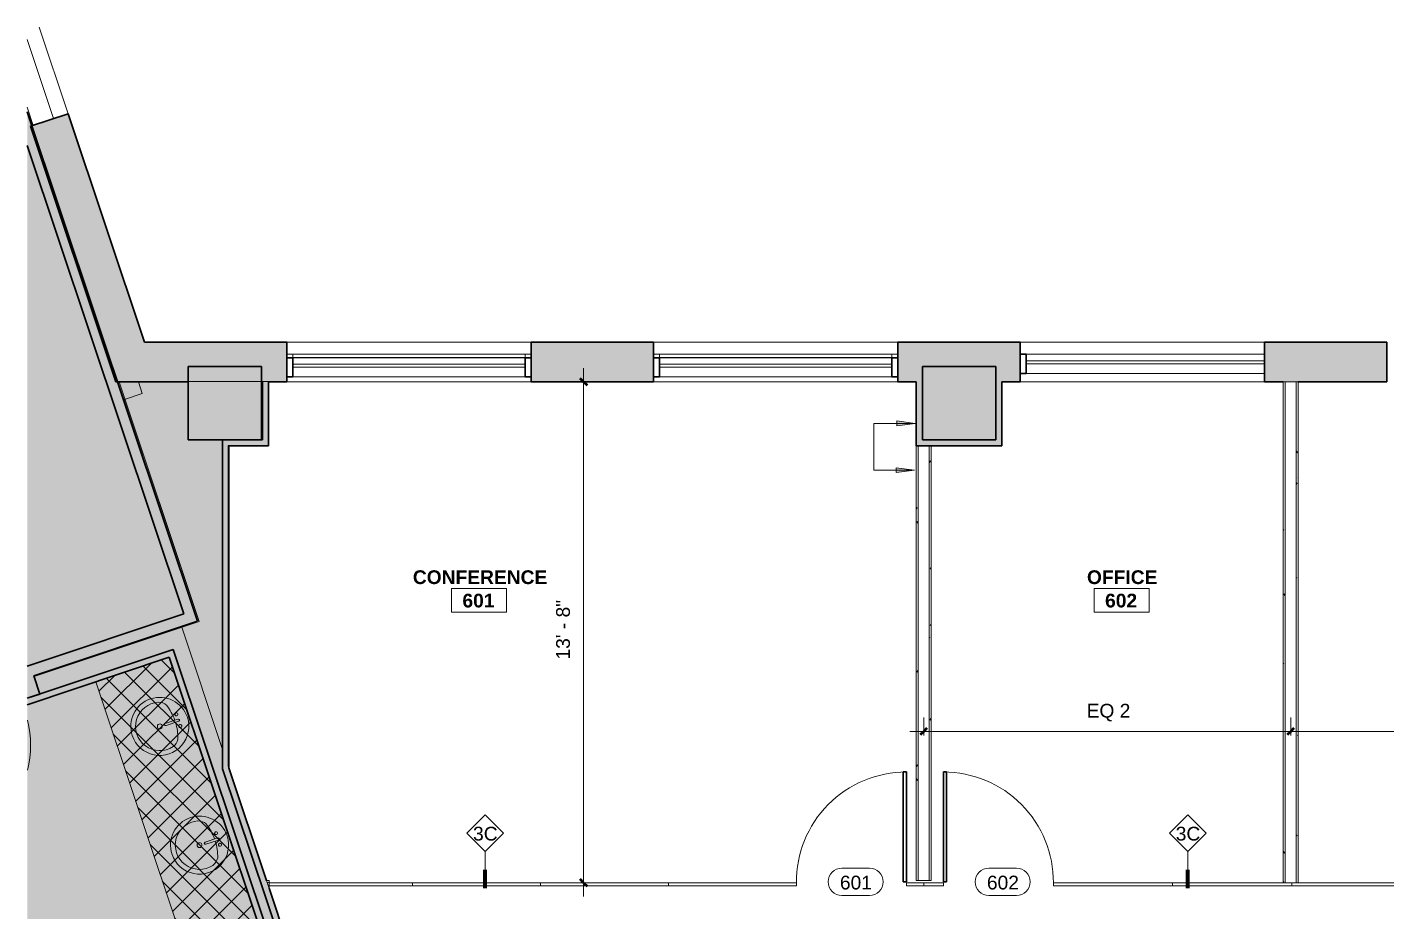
# Model space of a CAD drawing. Header units: inches. Extents: x 920 to 6887, y -557 to 2585.
# Drawn here: x 1675.4 to 2120.4, y 1133.6 to 1423.2 of the extents above; entities that cross this region are included whole.
import ezdxf

# ---------------------------------------------------------------- set-up
doc = ezdxf.new("R2010")
doc.units = ezdxf.units.IN
doc.header["$MEASUREMENT"] = 0
for name, color, linetype, lineweight in [('7200-WISCONSIN-AVE-6TH-FLOOR-031418_dwg _2_', 8, 'Continuous', 9), ('A-ANNO-DIMS', 211, 'Continuous', 9), ('A-ANNO-DIMS-48', 211, 'Continuous', 9), ('A-ANNO-NOTE', 131, 'Continuous', 9), ('A-AREA-IDEN', 2, 'Continuous', 9), ('A-DETL-GENF', 92, 'Continuous', 9), ('A-DETL-THIN', 151, 'Continuous', 9), ('A-DOOR', 31, 'Continuous', 18), ('A-DOOR-IDEN', 31, 'Continuous', 9), ('A-GLAZ-CURT', 52, 'Continuous', 9), ('A-GLAZ-CWMG', 51, 'Continuous', 9), ('A-WALL', 113, 'Continuous', 13), ('A-WALL-IDEN', 211, 'Continuous', 9), ('A-WALL-PATT', 111, 'Continuous', 18), ('Bb-col', 7, 'Continuous', 9), ('Bb-cor', 7, 'Continuous', 9), ('Bb-glaz', 7, 'Continuous', 9), ('Bb-mullion', 7, 'Continuous', 9), ('I-WALL', 2, 'Continuous', 18), ('P-SANR-FIXT', 6, 'Continuous', 9), ('Propidex Polylines', 7, 'Continuous', 9), ('Q-CASE', 31, 'Continuous', 9), ('S-COLS', 52, 'Continuous', 18)]:
    doc.layers.add(name, color=color, linetype=linetype, lineweight=lineweight)
doc.styles.add('Swis721 Lt BT_1', font='swissl.ttf', dxfattribs={"height": 4.5})
doc.styles.add('Swis721 Lt BT_B_1', font='', dxfattribs={"height": 4.5})
doc.styles.get('Swis721 Lt BT_B_1').set_extended_font_data('Swis721 Lt BT', bold=True)
doc.dimstyles.new('OTJ_-_3_32__Linear__1_2__Tolerance', dxfattribs={"dimscale": 12, "dimtxt": 4.748918, "dimasz": 0.1875, "dimexe": 0.375, "dimexo": 0.25, "dimgap": 0.25, "dimtad": 1, "dimdec": 1, "dimrnd": 0.5, "dimzin": 3, "dimdsep": 46, "dimlunit": 4, "dimtxsty": 'Swis721 Lt BT_1', "dimblk1": 'OBLIQUE', "dimblk2": 'OBLIQUE', "dimsah": 1, "dimcen": 0.09, "dimdle": 0.375, "dimazin": 0, "dimtfac": 1, "dimtdec": 4, "dimtix": 1, "dimtmove": 0, "dimatfit": 3, "dimfxl": 1, "dimtvp": 1, "dimfrac": 2, "dimtolj": 1, "dimtzin": 0, "dimarcsym": 2})
pattern_1 = [(0, (-1271.5816, 0), (15.36, 3.84), [0.634, -10.886, 0.634, -10.886, -61.44]), (0, (-1271.5816, 0), (15.36, 3.84), [-23.04, 0.634, -22.406, 0.634, -10.886, -26.88]), (0, (-1271.5816, 0), (15.36, 3.84), [-57.6, 0.634, -7.046, 0.634, -18.566]), (120, (-1265.8216, 1.92), (-11.0055376, 11.38215), [0.634, -10.886, 0.634, -10.886, -61.44]), (120, (-1265.8216, 1.92), (-11.0055376, 11.38215), [-23.04, 0.634, -22.406, 0.634, -10.886, -26.88]), (120, (-1265.8216, 1.92), (-11.0055376, 11.38215), [-57.6, 0.634, -7.046, 0.634, -18.566]), (240, (-1263.9016, 9.6), (-4.3544624, -15.22215), [0.634, -10.886, 0.634, -10.886, -61.44]), (240, (-1263.9016, 9.6), (-4.3544624, -15.22215), [-23.04, 0.634, -22.406, 0.634, -10.886, -26.88]), (240, (-1263.9016, 9.6), (-4.3544624, -15.22215), [-57.6, 0.634, -7.046, 0.634, -18.566])]

# ---------------------------------------------------------------- blocks, each defined once
blk = doc.blocks.new('7200-WISCONSIN-AVE-6TH-FLOOR-031418_dwg _2_-7392751-Level 06  CONSTRUCTION')
at = {"layer": 'Bb-col'}
for p, q in [((2983.42, 1307.13), (2984.7, 1303.3)), ((2984.7, 1303.3), (2978.53, 1301.24)), ((2947.99, 1214.4), (2947.03, 1214.08)), ((2951.16, 1204.92), (2949.18, 1210.84))]:
    blk.add_line(p, q, dxfattribs=at)
at = {"layer": 'Bb-cor'}
for p, q in [((2960.41, 1394.9), (2950.94, 1423.24)), ((2947.03, 1419.15), (2955.67, 1393.31)), ((2947.03, 1397.07), (2949.03, 1391.09)), ((2979.82, 1336.82), (2985.4, 1320.13)), ((3112, 1320.13), (3032, 1320.13)), ((3232, 1320.13), (3152, 1320.13)), ((3272, 1320.13), (3352, 1320.13)), ((3032, 1316.13), (3110, 1316.13)), ((3152, 1316.13), (3230, 1316.13)), ((3032, 1307.13), (3112, 1307.13)), ((3232, 1307.13), (3152, 1307.13)), ((3272, 1307.13), (3352, 1307.13)), ((2998.25, 1231.21), (2947.99, 1214.4)), ((3013, 1180.78), (3025.36, 1143.82)), ((3026.17, 1141.39), (3071.49, 1005.8))]:
    blk.add_line(p, q, dxfattribs=at)
at = {"layer": 'Bb-cor', "flags": 128}
for points in [[(2979.01, 1301.4), (3003.32, 1228.68), (2949.26, 1210.61)], [(2951.15, 1204.92), (2994.79, 1219.5), (3047.42, 1062.05)]]:
    blk.add_lwpolyline(points, dxfattribs=at)
at = {"layer": 'Bb-cor'}
blk.add_arc((2915.12, 1188.13), 33, 345.6433, 14.3332, dxfattribs=at)
at = {"layer": 'Bb-glaz'}
for p, q in [((3034, 1315.13), (3110, 1315.13)), ((3154, 1315.13), (3230, 1315.13))]:
    blk.add_line(p, q, dxfattribs=at)
at = {"layer": 'Bb-mullion', "flags": 128}
for points in [[(3034, 1315), (3034, 1316.13), (3032, 1316.13)], [(3112, 1316.13), (3110, 1316.13), (3110, 1315)], [(3154, 1315), (3154, 1316.13), (3152, 1316.13)], [(3232, 1316.13), (3230, 1316.13), (3230, 1315)]]:
    blk.add_lwpolyline(points, dxfattribs=at)
at = {"layer": 'Propidex Polylines'}
for p, q in [((3013, 1180.78), (3025.36, 1143.82)), ((3025.36, 1143.82), (3013, 1180.78)), ((3026.17, 1141.39), (3071.49, 1005.8)), ((3071.49, 1005.8), (3026.17, 1141.39))]:
    blk.add_line(p, q, dxfattribs=at)
at = {"layer": 'Propidex Polylines', "flags": 128}
for points in [[(2951.16, 1204.92), (2949.26, 1210.61), (2997.63, 1226.78), (3003.32, 1228.68), (2977.09, 1307.13)], [(2977.09, 1307.13), (3003.32, 1228.68), (2997.63, 1226.78), (3011, 1186.77)], [(3011, 1186.77), (2997.63, 1226.78), (2949.26, 1210.61), (2951.16, 1204.92)]]:
    blk.add_lwpolyline(points, dxfattribs=at)
blk = doc.blocks.new('Concrete-Rectangular-Column - 24 x 24-V1-Level 06  CONSTRUCTION')
at = {"layer": 'S-COLS', "lineweight": 9}
blk.add_hatch(color=7, dxfattribs=at).paths.add_polyline_path([(-12, -8.63), (-12, -12), (12, -12), (12, 12), (-12, 12), (-12, 7.75)], flags=0)
at = {"layer": 'S-COLS', "color": 8, "lineweight": 30}
for p, q in [((12, 12), (-12, 12)), ((-12, 12), (-12, -12)), ((12, -12), (12, 12)), ((-12, -12), (12, -12))]:
    blk.add_line(p, q, dxfattribs=at)
blk = doc.blocks.new('WOMENS_ SINKS7 - WOMENS_ SINKS-6973106-Level 06  CONSTRUCTION')
at = {"layer": 'Q-CASE'}
h = blk.add_hatch(dxfattribs=at)
h.set_pattern_fill('FP_2', color=256, style=0, pattern_type=2)
h.set_pattern_definition([(26.517, (-94.918, 994.024), (-2.529661, 5.069948), []), (116.517, (-94.918, 994.024), (-5.069948, -2.529661), [])])
h.paths.add_polyline_path([(3104.61, 1035.18), (3130, 1035.18), (3130, 1199.18), (3104.61, 1199.18), (3104.61, 1039.98)], flags=0)
blk.add_line((3104.61, 1199.18), (3104.61, 1035.18), dxfattribs=at)
blk = doc.blocks.new('Sink Vanity-Round - 19_ x 19_-6976172-Level 06  CONSTRUCTION')
at = {"layer": 'P-SANR-FIXT'}
for p, q in [((3.43, 9.73), (3.43, 5.36)), ((4.18, 9.73), (4.18, 5.36))]:
    blk.add_line(p, q, dxfattribs=at)
for centre, radius, start, end in [((3.81, 3.35), 9.5, 90, 270), ((1.81, 9.73), 0.5, 360, 180), ((1.81, 9.73), 0.5, 180, 360), ((3.81, 9.73), 0.375, 360, 180), ((3.81, 3.35), 9.5, 270, 90), ((5.81, 9.73), 0.5, 360, 180), ((5.81, 9.73), 0.5, 180, 360), ((3.81, 3.35), 7.93, 165.3071, 14.6929), ((0.05, 4.11), 4.12, 120.7927, 162.1904), ((3.81, -9.17), 17.81, 91.2067, 109.2086), ((3.81, 5.36), 0.375, 180, 360), ((3.81, -9.17), 17.81, 70.7914, 88.7933), ((7.56, 4.11), 4.12, 17.8096, 59.2073), ((3.81, 3.35), 0.813, 360, 180), ((3.81, 3.35), 0.813, 180, 360)]:
    blk.add_arc(centre, radius, start, end, dxfattribs=at)
blk = doc.blocks.new('Rectangular Mullion - 2_ x 6_ rectangular-7025375-Level 06  CONSTRUCTION')
at = {"layer": 'A-GLAZ-CWMG', "lineweight": 30}
for p, q in [((-1, 1.375), (1, 1.375)), ((-1, -4.875), (-1, 1.375)), ((1, 1.375), (1, -4.875)), ((1, -4.875), (-1, -4.875))]:
    blk.add_line(p, q, dxfattribs=at)
blk = doc.blocks.new('Door - Glass Single - Full Rail - Short Handle_8_-7452712-Level 06  CONSTRUCTION')
at = {"layer": 'A-DOOR', "lineweight": 30}
for p, q in [((17, 38), (17, 2)), ((18, 38), (17, 38)), ((18, 2), (18, 38)), ((17, 2), (18, 2))]:
    blk.add_line(p, q, dxfattribs=at)
at = {"layer": 'A-DOOR', "lineweight": 9}
blk.add_arc((18, 2), 36, 90, 180.5, dxfattribs=at)
blk = doc.blocks.new('Door - Glass Single - Full Rail - Short Handle_8_-7452701-Level 06  CONSTRUCTION')
at = {"layer": 'A-DOOR', "lineweight": 30}
for p, q in [((17, -2), (18, -2)), ((17, -38), (17, -2)), ((18, -2), (18, -38)), ((18, -38), (17, -38))]:
    blk.add_line(p, q, dxfattribs=at)
at = {"layer": 'A-DOOR', "lineweight": 9}
blk.add_arc((18, -2), 36, 179.5, 270, dxfattribs=at)
blk = doc.blocks.new('System Panel - Glazed-7454784-Level 06  CONSTRUCTION')
at = {"layer": 'A-GLAZ-CURT', "lineweight": 18}
for p, q in [((-36.1, -0.75), (-41.77, -0.75)), ((-41.77, -0.75), (-41.77, -1.75)), ((-41.77, -1.75), (-36.1, -1.75)), ((-36.1, -1.75), (-36.1, -0.75)), ((41.77, -0.75), (-0.1, -0.75)), ((-0.1, -0.75), (-0.1, -1.75)), ((-0.1, -1.75), (41.77, -1.75)), ((41.77, -1.75), (41.77, -0.75))]:
    blk.add_line(p, q, dxfattribs=at)
blk = doc.blocks.new('System Panel - Glazed-7457025-Level 06  CONSTRUCTION')
at = {"layer": 'A-GLAZ-CURT', "lineweight": 18}
for p, q in [((-34.28, 1.75), (-40.72, 1.75)), ((-40.72, 1.75), (-40.72, 0.75)), ((-40.72, 0.75), (-34.28, 0.75)), ((-34.28, 0.75), (-34.28, 1.75)), ((40.72, 1.75), (1.72, 1.75)), ((1.72, 1.75), (1.72, 0.75)), ((1.72, 0.75), (40.72, 0.75)), ((40.72, 0.75), (40.72, 1.75))]:
    blk.add_line(p, q, dxfattribs=at)
blk = doc.blocks.new('System Panel - Glazed-7410460-Level 06  CONSTRUCTION')
at = {"layer": 'A-GLAZ-CURT', "lineweight": 18}
for p, q in [((39, 1.75), (-39, 1.75)), ((-39, 1.75), (-39, 0.75)), ((-39, 0.75), (39, 0.75)), ((39, 0.75), (39, 1.75))]:
    blk.add_line(p, q, dxfattribs=at)
blk = doc.blocks.new('Rectangular Mullion - 2_ x 6_ rectangular-7410459-Level 06  CONSTRUCTION')
at = {"layer": 'A-GLAZ-CWMG'}
for p, q in [((3274, 1316.13), (3352, 1316.13)), ((3274, 1309.88), (3352, 1309.88))]:
    blk.add_line(p, q, dxfattribs=at)
blk = doc.blocks.new('System Panel - Glazed-7025416-Level 06  CONSTRUCTION')
at = {"layer": 'A-GLAZ-CURT', "lineweight": 18}
for p, q in [((38, 1.75), (-38, 1.75)), ((-38, 1.75), (-38, 0.75)), ((-38, 0.75), (38, 0.75)), ((38, 0.75), (38, 1.75))]:
    blk.add_line(p, q, dxfattribs=at)
blk = doc.blocks.new('Rectangular Mullion - 2_ x 6_ rectangular-7025419-Level 06  CONSTRUCTION')
at = {"layer": 'A-GLAZ-CWMG'}
for p, q in [((3394, 1316.13), (3470, 1316.13)), ((3394, 1309.88), (3470, 1309.88))]:
    blk.add_line(p, q, dxfattribs=at)
blk = doc.blocks.new('System Panel - Glazed-7454672-Level 06  CONSTRUCTION')
at = {"layer": 'A-GLAZ-CURT', "lineweight": 18}
for p, q in [((23.5, -0.75), (-23.5, -0.75)), ((-23.5, -0.75), (-23.5, -1.75)), ((-23.5, -1.75), (23.5, -1.75)), ((23.5, -1.75), (23.5, -0.75))]:
    blk.add_line(p, q, dxfattribs=at)
blk = doc.blocks.new('System Panel - Glazed-7454785-Level 06  CONSTRUCTION')
at = {"layer": 'A-GLAZ-CURT', "lineweight": 18}
for p, q in [((20.93, -0.75), (-20.93, -0.75)), ((-20.93, -0.75), (-20.93, -1.75)), ((-20.93, -1.75), (20.93, -1.75)), ((20.93, -1.75), (20.93, -0.75))]:
    blk.add_line(p, q, dxfattribs=at)
blk = doc.blocks.new('System Panel - Glazed-7457026-Level 06  CONSTRUCTION')
at = {"layer": 'A-GLAZ-CURT', "lineweight": 18}
for p, q in [((19.5, 1.75), (-19.5, 1.75)), ((-19.5, 1.75), (-19.5, 0.75)), ((-19.5, 0.75), (19.5, 0.75)), ((19.5, 0.75), (19.5, 1.75))]:
    blk.add_line(p, q, dxfattribs=at)
blk = doc.blocks.new('Room Tag - Room Name and Number-3379422-Level 06  CONSTRUCTION')
at = {"layer": 'A-AREA-IDEN'}
for p, q in [((-0.1881, -0.1636), (-0.1881, -0.0018)), ((-0.1881, -0.0018), (0.1869, -0.0018)), ((0.1869, -0.0018), (-0.1881, -0.0018)), ((-0.1881, -0.0018), (-0.1881, -0.1636)), ((0.1869, -0.0018), (0.1869, -0.1636)), ((0.1869, -0.1636), (0.1869, -0.0018)), ((0.1869, -0.1636), (-0.1881, -0.1636)), ((-0.1881, -0.1636), (0.1869, -0.1636))]:
    blk.add_line(p, q, dxfattribs=at)
blk = doc.blocks.new('DIMBLOCK1-Level 06  CONSTRUCTION')
at = {"layer": 'A-ANNO-DIMS-48'}
for p, q in [((1968.86, 1191.28), (1968.86, 1197.19)), ((2088.98, 1191.28), (2088.98, 1197.19)), ((1964.36, 1192.69), (2088.98, 1192.69)), ((1968.86, 1192.69), (1968.86, 1191.28)), ((2088.98, 1192.69), (2088.98, 1191.28))]:
    blk.add_line(p, q, dxfattribs=at)
at = {"layer": 'A-ANNO-DIMS-48', "lineweight": 50}
for p, q in [((1968.86, 1192.69), (1967.73, 1191.57)), ((1968.86, 1192.69), (1969.98, 1193.82)), ((2088.98, 1192.69), (2087.86, 1191.57)), ((2088.98, 1192.69), (2090.11, 1193.82))]:
    blk.add_line(p, q, dxfattribs=at)
at = {"layer": 'A-ANNO-DIMS-48', "color": 0, "insert": (2022.17, 1201.7), "char_height": 4.5, "width": 16.1915, "attachment_point": 1, "line_spacing_factor": 1.005062, "style": 'Swis721 Lt BT_1'}
blk.add_mtext('EQ 2', dxfattribs=at)
blk = doc.blocks.new('_Oblique')
at = {"color": 0, "linetype": 'ByBlock', "lineweight": -2}
blk.add_line((-0.5, -0.5), (0.5, 0.5), dxfattribs=at)
blk = doc.blocks.new('DIMBLOCK2-Level 06  CONSTRUCTION')
at = {"layer": 'A-ANNO-DIMS-48'}
for p, q in [((2088.98, 1191.28), (2088.98, 1197.19)), ((2209.1, 1191.28), (2209.1, 1197.19)), ((2088.98, 1192.69), (2213.6, 1192.69)), ((2088.98, 1192.69), (2088.98, 1191.28)), ((2209.1, 1192.69), (2209.1, 1191.28))]:
    blk.add_line(p, q, dxfattribs=at)
at = {"layer": 'A-ANNO-DIMS-48', "lineweight": 50}
for p, q in [((2088.98, 1192.69), (2087.86, 1191.57)), ((2088.98, 1192.69), (2090.11, 1193.82)), ((2209.1, 1192.69), (2207.98, 1191.57)), ((2209.1, 1192.69), (2210.23, 1193.82))]:
    blk.add_line(p, q, dxfattribs=at)
at = {"layer": 'A-ANNO-DIMS-48', "color": 0, "insert": (2142.3, 1201.7), "char_height": 4.5, "width": 16.1915, "attachment_point": 1, "line_spacing_factor": 1.005062, "style": 'Swis721 Lt BT_1'}
blk.add_mtext('EQ 2', dxfattribs=at)
blk = doc.blocks.new('DIMBLOCK5-Level 06  CONSTRUCTION')
at = {"layer": 'A-ANNO-DIMS-48', "lineweight": 50}
for p, q in [((1857.56, 1307.13), (1856.44, 1308.25)), ((1857.56, 1307.13), (1858.69, 1306)), ((1857.56, 1143.13), (1856.44, 1144.25)), ((1857.56, 1143.13), (1858.69, 1142))]:
    blk.add_line(p, q, dxfattribs=at)
at = {"layer": 'A-ANNO-DIMS-48'}
for p, q in [((1857.56, 1138.63), (1857.56, 1311.63)), ((1858.97, 1307.13), (1853.06, 1307.13)), ((1857.56, 1307.13), (1858.97, 1307.13)), ((1882.32, 1143.13), (1853.06, 1143.13)), ((1857.56, 1143.13), (1882.32, 1143.13))]:
    blk.add_line(p, q, dxfattribs=at)
at = {"layer": 'A-ANNO-DIMS-48', "color": 0, "insert": (1848.56, 1216.2), "char_height": 4.5, "width": 21.438, "attachment_point": 1, "rotation": 90, "line_spacing_factor": 1.005062, "style": 'Swis721 Lt BT_1'}
blk.add_mtext('13\' - 8"', dxfattribs=at)
blk = doc.blocks.new('Wall Tag - 1_4_-62626-Level 06  CONSTRUCTION')
at = {"layer": 'A-WALL-IDEN'}
for p, q in [((-0.125, 0), (0, 0.125)), ((0, 0.125), (0.125, 0)), ((-0.125, 0), (0, -0.125)), ((0, -0.125), (0.125, 0))]:
    blk.add_line(p, q, dxfattribs=at)
blk = doc.blocks.new('Door Tag - Door Tag-41184-Level 06  CONSTRUCTION')
at = {"layer": 'A-DOOR-IDEN'}
for p, q in [((-0.09375, 0.09375), (0.09375, 0.09375)), ((-0.09375, -0.09375), (0.09375, -0.09375))]:
    blk.add_line(p, q, dxfattribs=at)
for centre, start, end in [((-0.09375, 0), 90, 270), ((0.09375, 0), 270, 90)]:
    blk.add_arc(centre, 0.09375, start, end, dxfattribs=at)

msp = doc.modelspace()

# ---------------------------------------------------------------- hatches: boundary and pattern name
at = {"layer": 'A-ANNO-NOTE'}
for points in [[(1966.02, 1293.53), (1960.02, 1294.32), (1960.02, 1292.74)], [(1965.88, 1278.22), (1959.88, 1279.01), (1959.88, 1277.43)]]:
    msp.add_hatch(color=256, dxfattribs=at).paths.add_polyline_path(points, flags=0)
at = {"layer": 'A-DETL-GENF'}
h = msp.add_hatch(color=254, dxfattribs=at)
h.paths.add_polyline_path([(1675.45, 821.45), (1728.42, 821.45), (1728.42, 832.12), (1752.42, 832.12), (1752.42, 821.45), (1927.42, 821.45), (1927.42, 832.12), (1951.42, 832.12), (1951.42, 821.45), (1968.42, 821.45), (1968.42, 832.12), (1992.42, 832.12), (1992.42, 821.45), (2208.42, 821.45), (2208.42, 832.12), (2232.42, 832.12), (2232.42, 821.45), (2448.42, 821.45), (2448.42, 832.12), (2472.42, 832.12), (2472.42, 821.45), (2540.09, 821.45), (2540.09, 893.75), (1823.12, 893.75), (1821.97, 894.13), (1757, 894.13), (1757, 876.13), (1703.92, 876.13), (1684.62, 931.81), (1675.45, 928.75), (1675.45, 830.25)], flags=0)
h.paths.add_polyline_path([(2447.22, 897.25), (2540.09, 897.25), (2540.09, 1320.13), (2480.42, 1320.13), (2480.42, 1307.13), (2472.92, 1307.13), (2472.92, 1288.13), (2448.92, 1288.13), (2448.92, 1307.13), (2447.22, 1307.13), (2447.22, 1000.25)], flags=0)
h.paths.add_polyline_path([(1677.71, 934.49), (1721.49, 949.13), (1719.94, 953.62), (1676.2, 939), (1676.63, 937.73)], flags=0)
h.paths.add_polyline_path([(1675.45, 943.62), (1718.42, 957.99), (1709.59, 983.48), (1710.76, 983.88), (1711.39, 982), (1714.62, 983.08), (1715.27, 981.19), (1763.71, 997.38), (1762.44, 1001.17), (1766.24, 1002.44), (1764.97, 1006.23), (1768.76, 1007.5), (1756.71, 1043.54), (1752.92, 1042.29), (1751.65, 1046.07), (1747.86, 1044.8), (1746.59, 1048.59), (1740.9, 1046.69), (1739.79, 1050.01), (1773.93, 1061.42), (1721.94, 1216.96), (1675.45, 1201.42), (1675.45, 1028.5), (1697.11, 1035.74), (1702.02, 1021.05), (1698.7, 1019.94), (1694.9, 1031.31), (1675.45, 1024.81), (1675.45, 944.76)], flags=0)
h.paths.add_polyline_path([(1727.43, 946.12), (1724.53, 955.15), (1724.32, 955.08), (1727.42, 946.16)], flags=0)
h.paths.add_polyline_path([(1722.81, 959.45), (1723.12, 959.56), (1717.16, 978.13), (1716.42, 977.88), (1722.74, 959.63)], flags=0)
h.paths.add_polyline_path([(1765.61, 998.01), (1796.9, 1008.47), (1779.63, 1060.16), (1779.15, 1060), (1786.76, 1037.24), (1764, 1029.63), (1756.39, 1052.39), (1748.33, 1049.7), (1749.12, 1047.33), (1752.92, 1048.6), (1754.18, 1044.8), (1757.98, 1046.07), (1771.29, 1006.24), (1767.5, 1004.97), (1768.76, 1001.17), (1764.97, 999.91), (1765.56, 998.14)], flags=0)
h.paths.add_polyline_path([(2472.42, 1048.13), (2448.42, 1048.13), (2448.42, 1072.13), (2472.42, 1072.13)], flags=0)
h.paths.add_polyline_path([(1775.83, 1062.06), (1778.68, 1063.01), (1739.42, 1180.45), (1739.42, 1288.13), (1728.17, 1288.13), (1728.17, 1307.13), (1704.98, 1307.13), (1731.18, 1228.75), (1677.6, 1210.84), (1679.58, 1204.91), (1723.2, 1219.49), (1775.51, 1063.01)], flags=0)
h.paths.add_polyline_path([(1675.45, 1214.07), (1726.67, 1231.2), (1675.45, 1384.45), (1675.45, 1214.39)], flags=0)
h.paths.add_polyline_path([(1752.42, 1288.13), (1752.42, 1307.13), (1752.17, 1307.13), (1752.17, 1288.13)], flags=0)
at = {"layer": 'A-WALL-PATT', "lineweight": 9}
for points in [[(1726.67, 1231.2), (1729.99, 1232.31), (1675.45, 1395.49), (1675.45, 1384.45), (1712.77, 1272.79)], [(1700.64, 1320.13), (1713.81, 1320.13), (1688.83, 1394.9), (1676.97, 1390.93)], [(1760.42, 1307.13), (1760.42, 1320.13), (1700.64, 1320.13), (1704.98, 1307.13), (1728.17, 1307.13), (1728.17, 1312.13), (1752.17, 1312.13), (1752.17, 1307.13), (1754.42, 1307.13)], [(1880.42, 1307.13), (1880.42, 1320.13), (1840.42, 1320.13), (1840.42, 1307.13)], [(1992.42, 1307.13), (2000.42, 1307.13), (2000.42, 1320.13), (1960.42, 1320.13), (1960.42, 1307.13), (1968.42, 1307.13), (1968.42, 1312.13), (1992.42, 1312.13)], [(2090.79, 1307.13), (2120.42, 1307.13), (2120.42, 1320.13), (2080.42, 1320.13), (2080.42, 1307.13), (2087.17, 1307.13)], [(1752.42, 1286.13), (1754.42, 1286.13), (1754.42, 1307.13), (1752.42, 1307.13), (1752.42, 1288.13)], [(1968.42, 1288.13), (1968.42, 1307.13), (1966.42, 1307.13), (1966.42, 1288.13), (1968.42, 1288.13)], [(1994.42, 1286.13), (1994.42, 1307.13), (1992.42, 1307.13), (1992.42, 1286.13)], [(1739.42, 1180.45), (1741.42, 1180.77), (1741.42, 1288.13), (1739.42, 1288.13), (1739.42, 1180.77)], [(1752.17, 1286.13), (1752.42, 1286.13), (1752.42, 1288.13), (1741.42, 1288.13), (1741.42, 1286.13)], [(1971.29, 1286.13), (1992.42, 1286.13), (1992.42, 1288.13), (1966.42, 1288.13), (1966.42, 1286.13), (1970.67, 1286.13)], [(1677.6, 1210.84), (1731.18, 1228.75), (1729.99, 1232.31), (1676.41, 1214.39)], [(1675.45, 1201.42), (1723.84, 1217.6), (1723.2, 1219.49), (1675.45, 1203.53), (1675.45, 1202.08)], [(1773.93, 1061.42), (1775.83, 1062.06), (1723.84, 1217.6), (1721.94, 1216.96), (1766.14, 1084.73)], [(1675.45, 1203.53), (1679.58, 1204.91), (1676.41, 1214.39), (1675.45, 1214.07), (1675.45, 1209.98)], [(1798.01, 1005.15), (1799.91, 1005.79), (1741.42, 1180.77), (1739.42, 1180.45), (1797.8, 1005.79)]]:
    msp.add_hatch(color=7, dxfattribs=at).paths.add_polyline_path(points, flags=0)
h = msp.add_hatch(dxfattribs=at)
h.set_pattern_fill('FP_5', color=256, style=0, pattern_type=2)
h.set_pattern_definition(pattern_1)
h.paths.add_polyline_path([(2087.17, 1143.13), (2087.17, 1307.13), (2086.54, 1307.13), (2086.54, 1143.13)], flags=0)
h = msp.add_hatch(dxfattribs=at)
h.set_pattern_fill('FP_5', color=256, style=0, pattern_type=2)
h.set_pattern_definition(pattern_1)
h.paths.add_polyline_path([(2090.79, 1143.13), (2091.42, 1143.13), (2091.42, 1307.13), (2090.79, 1307.13), (2090.79, 1300.15)], flags=0)
h = msp.add_hatch(dxfattribs=at)
h.set_pattern_fill('FP_5', color=256, style=0, pattern_type=2)
h.set_pattern_definition(pattern_1)
h.paths.add_polyline_path([(1967.04, 1143.82), (1967.04, 1286.13), (1966.42, 1286.13), (1966.42, 1143.82)], flags=0)
h = msp.add_hatch(dxfattribs=at)
h.set_pattern_fill('FP_5', color=256, style=0, pattern_type=2)
h.set_pattern_definition(pattern_1)
h.paths.add_polyline_path([(1971.29, 1143.82), (1971.29, 1286.13), (1970.67, 1286.13), (1970.67, 1143.82)], flags=0)

# ---------------------------------------------------------------- linework, layer by layer
at = {"layer": 'A-ANNO-NOTE'}
for p, q in [((1952.51, 1293.53), (1952.51, 1286.13)), ((1966.02, 1293.53), (1952.51, 1293.53)), ((1966.02, 1293.53), (1960.02, 1294.32)), ((1960.02, 1294.32), (1960.02, 1292.74)), ((1960.02, 1292.74), (1966.02, 1293.53)), ((1952.51, 1278.22), (1952.51, 1286.13)), ((1965.88, 1278.22), (1952.51, 1278.22)), ((1965.88, 1278.22), (1959.88, 1279.01)), ((1959.88, 1279.01), (1959.88, 1277.43)), ((1959.88, 1277.43), (1965.88, 1278.22))]:
    msp.add_line(p, q, dxfattribs=at)
at = {"layer": 'A-DETL-THIN'}
for p, q in [((1704.94, 1307.24), (1675.45, 1395.49)), ((1754.42, 1307.24), (1704.94, 1307.24)), ((1754.42, 1286.24), (1754.42, 1307.24)), ((1741.26, 1181.24), (1741.26, 1286.24)), ((1741.26, 1286.24), (1754.42, 1286.24)), ((1799.91, 1005.79), (1741.26, 1181.24))]:
    msp.add_line(p, q, dxfattribs=at)
at = {"layer": 'A-WALL', "color": 8, "lineweight": 30}
for p, q in [((1688.83, 1394.9), (1676.5, 1390.78)), ((1713.81, 1320.13), (1688.83, 1394.9)), ((1676.5, 1390.78), (1704.45, 1307.13)), ((1760.42, 1320.13), (1713.81, 1320.13)), ((1760.42, 1307.13), (1760.42, 1320.13)), ((1880.42, 1320.13), (1840.42, 1320.13)), ((1840.42, 1320.13), (1840.42, 1307.13)), ((1880.42, 1307.13), (1880.42, 1320.13)), ((2000.42, 1320.13), (1960.42, 1320.13)), ((1960.42, 1320.13), (1960.42, 1307.13)), ((2000.42, 1307.13), (2000.42, 1320.13)), ((2120.42, 1320.13), (2080.42, 1320.13)), ((2080.42, 1320.13), (2080.42, 1307.13)), ((2120.42, 1307.13), (2120.42, 1320.13)), ((1704.45, 1307.13), (1728.17, 1307.13)), ((1752.17, 1307.13), (1752.42, 1307.13)), ((1754.42, 1307.13), (1760.42, 1307.13)), ((1840.42, 1307.13), (1880.42, 1307.13)), ((1960.42, 1307.13), (1966.42, 1307.13)), ((1994.42, 1307.13), (2000.42, 1307.13)), ((2080.42, 1307.13), (2086.54, 1307.13)), ((2091.42, 1307.13), (2120.42, 1307.13)), ((1676.41, 1214.39), (1675.45, 1214.07)), ((1679.58, 1204.91), (1677.6, 1210.84)), ((1675.45, 1203.53), (1679.58, 1204.91))]:
    msp.add_line(p, q, dxfattribs=at)
at = {"layer": 'A-WALL', "lineweight": 18}
for p, q in [((2091.42, 1307.13), (2086.54, 1307.13)), ((2087.17, 1143.13), (2087.17, 1307.13)), ((2090.79, 1143.13), (2090.79, 1307.13)), ((1967.04, 1143.82), (1967.04, 1286.13)), ((1970.67, 1143.82), (1970.67, 1286.13)), ((1753.77, 1143.82), (1754.59, 1141.38)), ((1753.98, 1143.19), (1754.59, 1143.19))]:
    msp.add_line(p, q, dxfattribs=at)
at = {"layer": 'A-WALL-IDEN'}
for p, q in [((1825.33, 1141.38), (1825.33, 1153.38)), ((2055.3, 1141.38), (2055.3, 1153.38))]:
    msp.add_line(p, q, dxfattribs=at)
at = {"layer": 'A-WALL-IDEN', "lineweight": 90}
for p, q in [((1825.33, 1141.38), (1825.33, 1147.38)), ((2055.3, 1141.38), (2055.3, 1147.38))]:
    msp.add_line(p, q, dxfattribs=at)
at = {"layer": 'I-WALL', "color": 8, "lineweight": 30}
for p, q in [((1731.18, 1228.75), (1675.45, 1395.49)), ((1675.45, 1384.45), (1726.67, 1231.2)), ((1752.42, 1307.13), (1752.42, 1288.13)), ((1754.42, 1286.13), (1754.42, 1307.13)), ((1966.42, 1307.13), (1966.42, 1286.13)), ((1994.42, 1286.13), (1994.42, 1307.13)), ((1739.42, 1288.13), (1739.42, 1180.45)), ((1741.42, 1180.77), (1741.42, 1286.13)), ((1741.42, 1286.13), (1754.42, 1286.13)), ((1752.42, 1288.13), (1752.17, 1288.13)), ((1966.42, 1286.13), (1994.42, 1286.13)), ((1726.67, 1231.2), (1676.41, 1214.39)), ((1677.6, 1210.84), (1731.18, 1228.75)), ((1723.2, 1219.49), (1675.45, 1203.53)), ((1775.83, 1062.06), (1723.2, 1219.49)), ((1675.45, 1201.42), (1721.94, 1216.96)), ((1721.94, 1216.96), (1773.93, 1061.42)), ((1739.42, 1180.45), (1778.68, 1063.01)), ((1753.77, 1143.82), (1741.42, 1180.77)), ((1799.91, 1005.79), (1754.59, 1141.38))]:
    msp.add_line(p, q, dxfattribs=at)
at = {"layer": 'I-WALL'}
for p, q in [((2086.54, 1307.13), (2086.54, 1143.13)), ((2091.42, 1143.13), (2091.42, 1307.13)), ((1966.42, 1286.13), (1966.42, 1143.82)), ((1971.29, 1143.82), (1971.29, 1286.13)), ((1754.59, 1143.82), (1753.77, 1143.82)), ((1754.59, 1141.38), (1754.59, 1143.82)), ((1966.42, 1143.82), (1971.29, 1143.82)), ((2086.54, 1143.13), (2091.42, 1143.13))]:
    msp.add_line(p, q, dxfattribs=at)

# ---------------------------------------------------------------- block references
at = {"layer": '7200-WISCONSIN-AVE-6TH-FLOOR-031418_dwg _2_', "color": 7}
msp.add_blockref('7200-WISCONSIN-AVE-6TH-FLOOR-031418_dwg _2_-7392751-Level 06  CONSTRUCTION', (-1271.58, 0), dxfattribs=at)
at = {"layer": 'A-AREA-IDEN', "xscale": 47.99999999999997, "yscale": 47.99999999999997, "zscale": 47.99999999999997}
for p in [(1823.34, 1239.55), (2033.66, 1239.55)]:
    msp.add_blockref('Room Tag - Room Name and Number-3379422-Level 06  CONSTRUCTION', p, dxfattribs=at)
at = {"layer": 'A-DOOR'}
msp.add_blockref('Door - Glass Single - Full Rail - Short Handle_8_-7452712-Level 06  CONSTRUCTION', (1945.18, 1141.38), dxfattribs=at)
at = {"layer": 'A-DOOR', "rotation": 180}
msp.add_blockref('Door - Glass Single - Full Rail - Short Handle_8_-7452701-Level 06  CONSTRUCTION', (1993.29, 1141.38), dxfattribs=at)
at = {"layer": 'A-DOOR-IDEN', "xscale": 47.99999999999997, "yscale": 47.99999999999997, "zscale": 47.99999999999997}
for p in [(1946.58, 1143.42), (1994.69, 1143.42)]:
    msp.add_blockref('Door Tag - Door Tag-41184-Level 06  CONSTRUCTION', p, dxfattribs=at)
at = {"layer": 'A-GLAZ-CURT', "rotation": 180}
for name, p in [('System Panel - Glazed-7025416-Level 06  CONSTRUCTION', (1800.42, 1313.63)), ('System Panel - Glazed-7025416-Level 06  CONSTRUCTION', (1920.42, 1313.63)), ('System Panel - Glazed-7410460-Level 06  CONSTRUCTION', (2041.42, 1314.75)), ('System Panel - Glazed-7454672-Level 06  CONSTRUCTION', (1778.09, 1141.38)), ('System Panel - Glazed-7454785-Level 06  CONSTRUCTION', (1822.52, 1141.38)), ('System Panel - Glazed-7454785-Level 06  CONSTRUCTION', (1864.38, 1141.38)), ('System Panel - Glazed-7454784-Level 06  CONSTRUCTION', (1927.09, 1141.38))]:
    msp.add_blockref(name, p, dxfattribs=at)
at = {"layer": 'A-GLAZ-CURT'}
for name, p in [('System Panel - Glazed-7457025-Level 06  CONSTRUCTION', (2009.58, 1141.38)), ('System Panel - Glazed-7457026-Level 06  CONSTRUCTION', (2069.8, 1141.38)), ('System Panel - Glazed-7457026-Level 06  CONSTRUCTION', (2108.81, 1141.38))]:
    msp.add_blockref(name, p, dxfattribs=at)
at = {"layer": 'A-GLAZ-CWMG', "extrusion": (0, 0, -1)}
for p in [(-1761.42, 1313.63), (-1839.42, 1313.63), (-1881.42, 1313.63), (-1959.42, 1313.63), (-2001.42, 1314.75)]:
    msp.add_blockref('Rectangular Mullion - 2_ x 6_ rectangular-7025375-Level 06  CONSTRUCTION', p, dxfattribs=at)
at = {"layer": 'A-GLAZ-CWMG'}
for name, p in [('Rectangular Mullion - 2_ x 6_ rectangular-7025419-Level 06  CONSTRUCTION', (-1631.58, -1.12)), ('Rectangular Mullion - 2_ x 6_ rectangular-7025419-Level 06  CONSTRUCTION', (-1511.58, -1.12)), ('Rectangular Mullion - 2_ x 6_ rectangular-7410459-Level 06  CONSTRUCTION', (-1271.58, 0))]:
    msp.add_blockref(name, p, dxfattribs=at)
at = {"layer": 'A-WALL-IDEN', "xscale": 47.99999999999997, "yscale": 47.99999999999997, "zscale": 47.99999999999997}
for p in [(1825.33, 1159.38), (2055.3, 1159.38)]:
    msp.add_blockref('Wall Tag - 1_4_-62626-Level 06  CONSTRUCTION', p, dxfattribs=at)
at = {"layer": 'P-SANR-FIXT', "rotation": 288.4833593820561}
for p in [(1714.47, 1196.86), (1727.47, 1157.98)]:
    msp.add_blockref('Sink Vanity-Round - 19_ x 19_-6976172-Level 06  CONSTRUCTION', p, dxfattribs=at)
at = {"layer": 'Q-CASE', "rotation": 18.48333333333437}
msp.add_blockref('WOMENS_ SINKS7 - WOMENS_ SINKS-6973106-Level 06  CONSTRUCTION', (-866.43, -912.66), dxfattribs=at)
at = {"layer": 'S-COLS', "lineweight": 9, "rotation": 89.99999999999385}
for p in [(1740.17, 1300.13), (1980.42, 1300.13)]:
    msp.add_blockref('Concrete-Rectangular-Column - 24 x 24-V1-Level 06  CONSTRUCTION', p, dxfattribs=at)

# ---------------------------------------------------------------- texts
at = {"layer": 'A-AREA-IDEN', "char_height": 4.5, "attachment_point": 1, "style": 'Swis721 Lt BT_B_1'}
for s, insert, width in [('CONFERENCE', (1801.66, 1245.41), 52.419), ('OFFICE', (2022.29, 1245.41), 27.4215), ('601', (1817.89, 1237.75), 12.726), ('602', (2028.21, 1237.75), 12.726)]:
    msp.add_mtext(s, dxfattribs=dict(at, insert=insert, width=width))
at = {"layer": 'A-DOOR-IDEN', "char_height": 4.5, "width": 12.2715, "attachment_point": 1, "style": 'Swis721 Lt BT_1'}
for s, insert in [('601', (1941.43, 1145.43)), ('602', (1989.54, 1145.43))]:
    msp.add_mtext(s, dxfattribs=dict(at, insert=insert))
at = {"layer": 'A-WALL-IDEN', "char_height": 4.5, "width": 9.393, "attachment_point": 1, "style": 'Swis721 Lt BT_1'}
for insert in [(1821.37, 1161.44), (2051.34, 1161.44)]:
    msp.add_mtext('3C', dxfattribs=dict(at, insert=insert))

# ---------------------------------------------------------------- dimensions: what is measured, and where the dimension line sits
at = {"layer": 'A-ANNO-DIMS'}
dim = msp.add_linear_dim(base=(1857.56, 1307.13), p1=(1885.32, 1143.13), p2=(1855.97, 1307.13), angle=90, dimstyle='OTJ_-_3_32__Linear__1_2__Tolerance', override={"dimpost": '<>', "dimfxl": 166.604626}, dxfattribs=at)
dim.commit()
dim.dimension.update_dxf_attribs({"geometry": 'DIMBLOCK5-Level 06  CONSTRUCTION', "text_midpoint": (1852.25, 1225.13)})
for base, p1, p2, picture, middle in [((2088.98, 1192.69), (1968.86, 1194.28), (2088.98, 1194.28), 'DIMBLOCK1-Level 06  CONSTRUCTION', (2028.92, 1198.17)), ((2209.1, 1192.69), (2088.98, 1194.28), (2209.1, 1194.28), 'DIMBLOCK2-Level 06  CONSTRUCTION', (2149.04, 1198.17))]:
    dim = msp.add_linear_dim(base=base, p1=p1, p2=p2, text='EQ 2', dimstyle='OTJ_-_3_32__Linear__1_2__Tolerance', override={"dimpost": '<>', "dimfxl": 120.124255}, dxfattribs=at)
    dim.commit()
    dim.dimension.update_dxf_attribs({"geometry": picture, "text_midpoint": middle})

doc.saveas('drawing.dxf')
